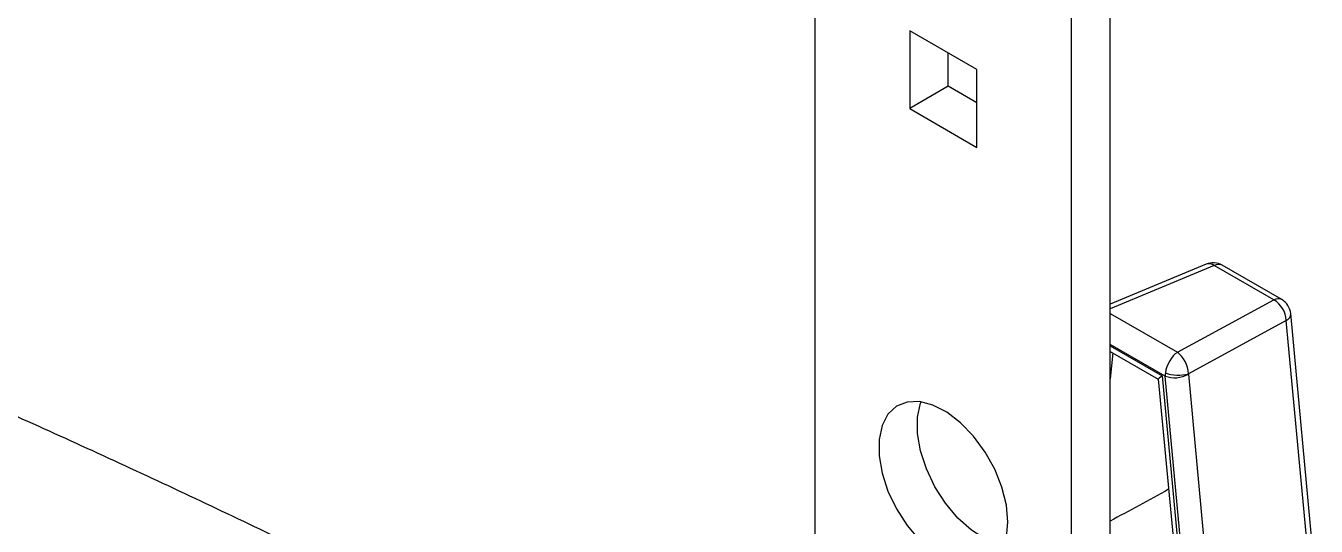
# Model space of a CAD drawing. Extents: x 17.3 to 113.1, y 4.8 to 84.5.
# Drawn here: x 25.113 to 29.56, y 70.607 to 72.331 of the extents above; entities that cross this region are included whole.
import ezdxf

# ---------------------------------------------------------------- set-up
doc = ezdxf.new("R2010")
doc.units = 0
doc.header["$MEASUREMENT"] = 0
doc.layers.add('OBJECT', color=7, linetype='CONTINUOUS')

msp = doc.modelspace()

# ---------------------------------------------------------------- linework, layer by layer
at = {"layer": 'OBJECT'}
for p, q in [((28.8497, 69.2652), (28.8497, 75.0052)), ((28.7167, 69.4191), (28.7167, 74.9285)), ((27.8328, 69.8933), (27.8328, 74.3204)), ((28.3907, 72.1804), (28.1588, 72.3143)), ((28.1588, 72.3143), (28.1588, 72.0465)), ((28.2918, 72.1232), (28.2918, 72.2376)), ((28.3907, 71.9126), (28.3907, 72.1804)), ((28.2918, 72.1232), (28.1588, 72.0465)), ((28.3907, 72.0661), (28.2918, 72.1232)), ((28.1588, 72.0465), (28.3907, 71.9126)), ((29.1804, 71.51), (28.8497, 71.3724)), ((29.2082, 71.5054), (28.8497, 71.3561)), ((29.4134, 71.3869), (29.2082, 71.5054)), ((29.4408, 71.388), (29.2356, 71.5065)), ((29.0813, 71.2062), (29.4134, 71.3869)), ((28.8497, 71.3399), (29.0813, 71.2062)), ((29.5595, 70.4001), (29.4718, 71.3397)), ((29.4565, 71.3161), (29.1191, 71.1326)), ((29.5442, 70.3766), (29.4565, 71.3161)), ((29.0389, 71.1243), (28.8497, 71.2336)), ((28.8497, 71.228), (29.0288, 71.1246)), ((28.8497, 71.2094), (29.0156, 71.1136)), ((28.859, 71.204), (28.8497, 71.1152)), ((29.0155, 71.1137), (29.0835, 70.3852)), ((29.0288, 71.1246), (29.1028, 70.3318)), ((29.1151, 70.3084), (29.0389, 71.1243)), ((29.1191, 71.1312), (29.2102, 70.1546))]:
    msp.add_line(p, q, dxfattribs=at)
at = {"layer": 'OBJECT', "flags": 128}
for points in [[(28.4975, 70.6212), (28.4923, 70.6795), (28.4769, 70.7411), (28.4521, 70.8031), (28.419, 70.8626), (28.3791, 70.9168), (28.3344, 70.9633), (28.2868, 70.9997), (28.2387, 71.0244), (28.1923, 71.0364), (28.1498, 71.0349), (28.1131, 71.0201), (28.0839, 70.9926), (28.0637, 70.9538), (28.0534, 70.9055), (28.0534, 70.8498), (28.0637, 70.7895), (28.0839, 70.7274), (28.1131, 70.6663), (28.1498, 70.6091), (28.1923, 70.5585)], [(28.484, 70.5409), (28.4673, 70.5443), (28.4198, 70.5628), (28.3717, 70.5935), (28.3253, 70.6352), (28.2827, 70.6858), (28.246, 70.743), (28.2169, 70.8041), (28.1966, 70.8663), (28.1863, 70.9266), (28.1863, 70.9822), (28.1966, 71.0305), (28.1985, 71.0355)], [(28.4923, 70.5689), (28.4975, 70.6212)]]:
    msp.add_lwpolyline(points, dxfattribs=at)
at = {"layer": 'OBJECT'}
for centre, radius, start, end in [((29.2044, 71.4523), 0.0625, 60.0027, 112.599), ((29.1899, 71.4814), 0.0301, 52.6115, 108.492), ((29.2229, 71.4803), 0.0291, 64.1049, 120.3465), ((29.4281, 71.3618), 0.0291, 64.1049, 120.3465), ((29.3699, 71.312), 0.0867, 2.7369, 59.8423), ((29.4096, 71.3339), 0.0625, 5.333, 60.0027), ((29.4458, 71.3398), 0.026, 294.2221, 359.6148), ((29.0718, 71.2118), 0.0934, 249.3751, 300.3753), ((29.0836, 71.2519), 0.1245, 249.3607, 286.5521)]:
    msp.add_arc(centre, radius, start, end, dxfattribs=at)
for centre, major_axis, ratio, start_param, end_param in [((29.0774, 71.1531), (0.0264, 0.0568), 0.494733, 0.654186, 2.106125), ((29.0774, 71.1531), (-0.0242, 0.0579), 0.586383, 4.118914, 5.570853), ((29.0677, 71.147), (0.0521, 0.0334), 0.049063, 2.381469, 3.116237), ((29.0828, 71.1501), (0.0302, 0.0547), 0.580255, 2.138818, 2.344941), ((29.124, 71.1344), (0.00266, 0.00708), 0.592096, 2.05235, 2.258474), ((31.4342, 71.6918), (4.0542, 2.011), 0.053878, 2.172204, 2.235026)]:
    msp.add_ellipse(centre, major_axis=major_axis, ratio=ratio, start_param=start_param, end_param=end_param, dxfattribs=at)
msp.add_open_spline([(26.5708, 70.2732), (26.4831, 70.318), (26.2002, 70.4625), (25.7166, 70.6946), (25.1209, 70.9702), (24.5204, 71.2319), (24.1142, 71.404), (23.9072, 71.4855), (23.9027, 71.4873)], degree=3, knots=[0, 0, 0, 0, 0.100493, 0.324349, 0.548083, 0.771657, 0.995036, 1, 1, 1, 1], dxfattribs=at)

doc.saveas('drawing.dxf')
